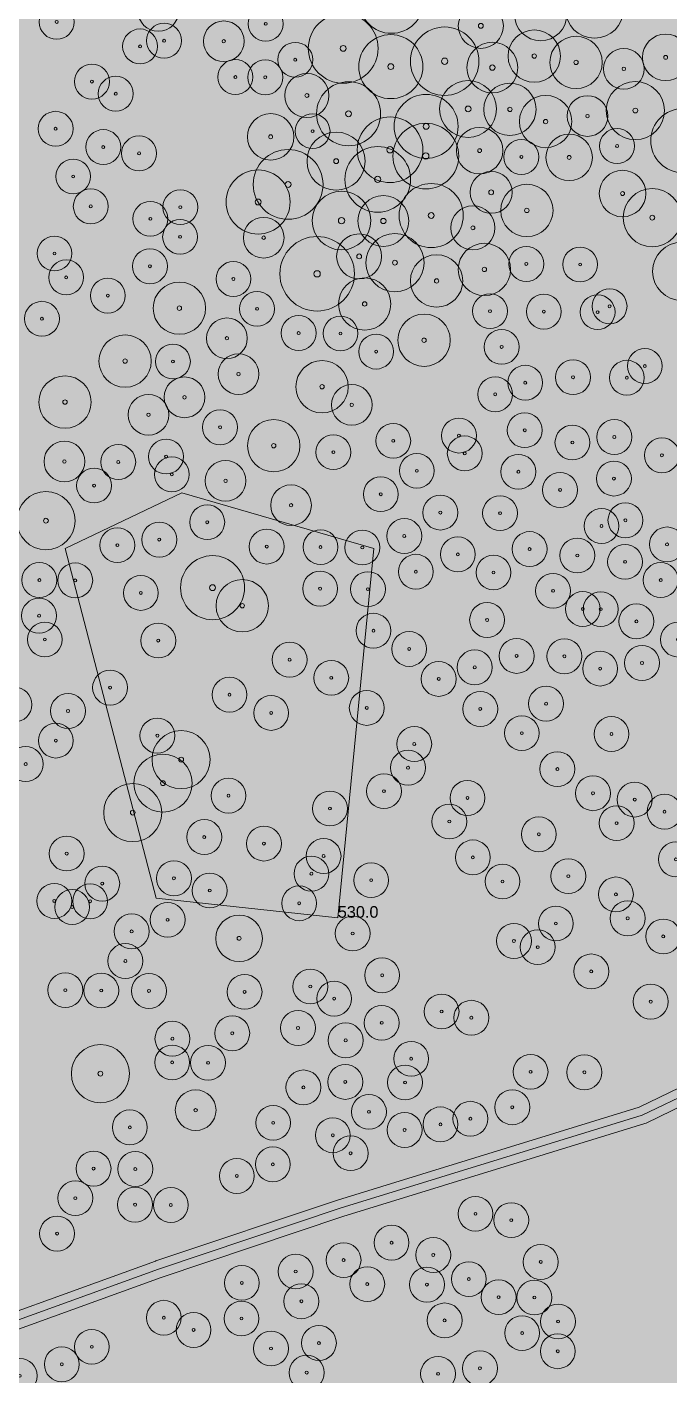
# Model space of a CAD drawing. Header units: metres. Extents: x -6 to 971, y -3 to 1031.
# Drawn here: x 683.6 to 793.9, y 233.8 to 465.8 of the extents above; entities that cross this region are included whole.
import ezdxf

# ---------------------------------------------------------------- set-up
doc = ezdxf.new("R2010")
doc.units = ezdxf.units.M
doc.header["$MEASUREMENT"] = 0
for name, color, linetype, lineweight, true_color in [('TPX_CONTOUR_LINES_5M', 7, 'CONTINUOUS', 0, 0x969696), ('TPX_CONTOUR_LINES_5M_TEXT', 7, 'CONTINUOUS', 0, 0x000000), ('TPX_ROADS_AXES', 7, 'CONTINUOUS', 0, 0x323232), ('TPX_ROADS_CONTOURS', 7, 'CONTINUOUS', 0, 0x646464), ('TPX_VEGETATION_GREEN_SPACES_HATCH', 7, 'CONTINUOUS', 0, 0x58ba48), ('TPX_VEGETATION_TREES_INDIVIDUAL', 7, 'CONTINUOUS', 0, 0x136734)]:
    doc.layers.add(name, color=color, linetype=linetype, lineweight=lineweight, true_color=true_color)
doc.styles.add('TPX_TEXTE', font='arial.ttf')

# ---------------------------------------------------------------- blocks, each defined once
blk = doc.blocks.new('TREETR004_CR045')
at = {"layer": 'TPX_VEGETATION_TREES_INDIVIDUAL'}
for radius in [4.5, 0.375]:
    blk.add_circle((0, 0, 0.04), radius, dxfattribs=at)
blk = doc.blocks.new('TREETR004_CR050')
at = {"layer": 'TPX_VEGETATION_TREES_INDIVIDUAL'}
for radius in [5, 0.417]:
    blk.add_circle((0, 0, 0.04), radius, dxfattribs=at)
blk = doc.blocks.new('TREETR003_CR040')
at = {"layer": 'TPX_VEGETATION_TREES_INDIVIDUAL'}
for radius in [4, 0.333]:
    blk.add_circle((0, 0, 0.04), radius, dxfattribs=at)
blk = doc.blocks.new('TREETR003_CR038')
at = {"layer": 'TPX_VEGETATION_TREES_INDIVIDUAL'}
for radius in [3.79, 0.333]:
    blk.add_circle((0, 0, 0.04), radius, dxfattribs=at)
blk = doc.blocks.new('TREETR005_CR044')
at = {"layer": 'TPX_VEGETATION_TREES_INDIVIDUAL'}
for radius in [4.36, 0.458]:
    blk.add_circle((0, 0, 0.04), radius, dxfattribs=at)
blk = doc.blocks.new('TREETR005_CR059')
at = {"layer": 'TPX_VEGETATION_TREES_INDIVIDUAL'}
for radius in [5.89, 0.542]:
    blk.add_circle((0, 0, 0.04), radius, dxfattribs=at)
blk = doc.blocks.new('TREETR003_CR035')
at = {"layer": 'TPX_VEGETATION_TREES_INDIVIDUAL'}
for radius in [3.5, 0.292]:
    blk.add_circle((0, 0, 0.04), radius, dxfattribs=at)
blk = doc.blocks.new('TREETR005_CR051')
at = {"layer": 'TPX_VEGETATION_TREES_INDIVIDUAL'}
for radius in [5.05, 0.542]:
    blk.add_circle((0, 0, 0.04), radius, dxfattribs=at)
blk = doc.blocks.new('TREETR004_CR039')
at = {"layer": 'TPX_VEGETATION_TREES_INDIVIDUAL'}
for radius in [3.87, 0.417]:
    blk.add_circle((0, 0, 0.04), radius, dxfattribs=at)
blk = doc.blocks.new('TREETR005_CR060')
at = {"layer": 'TPX_VEGETATION_TREES_INDIVIDUAL'}
for radius in [6, 0.5]:
    blk.add_circle((0, 0, 0.04), radius, dxfattribs=at)
blk = doc.blocks.new('TREETR005_CR057')
at = {"layer": 'TPX_VEGETATION_TREES_INDIVIDUAL'}
for radius in [5.65, 0.542]:
    blk.add_circle((0, 0, 0.04), radius, dxfattribs=at)
blk = doc.blocks.new('TREETR003_CR030')
at = {"layer": 'TPX_VEGETATION_TREES_INDIVIDUAL'}
for radius in [3, 0.25]:
    blk.add_circle((0, 0, 0.04), radius, dxfattribs=at)
blk = doc.blocks.new('TREETR005_CR055')
at = {"layer": 'TPX_VEGETATION_TREES_INDIVIDUAL'}
for radius in [5.51, 0.5]:
    blk.add_circle((0, 0, 0.04), radius, dxfattribs=at)
blk = doc.blocks.new('TREETR005_CR064')
at = {"layer": 'TPX_VEGETATION_TREES_INDIVIDUAL'}
for radius in [6.41, 0.542]:
    blk.add_circle((0, 0, 0.04), radius, dxfattribs=at)
blk = doc.blocks.new('TREETR004_CR036')
at = {"layer": 'TPX_VEGETATION_TREES_INDIVIDUAL'}
for radius in [3.61, 0.417]:
    blk.add_circle((0, 0, 0.04), radius, dxfattribs=at)
blk = doc.blocks.new('TREETR005_CR049')
at = {"layer": 'TPX_VEGETATION_TREES_INDIVIDUAL'}
for radius in [4.89, 0.5]:
    blk.add_circle((0, 0, 0.04), radius, dxfattribs=at)

msp = doc.modelspace()

# ---------------------------------------------------------------- hatches: boundary and pattern name
at = {"layer": 'TPX_VEGETATION_GREEN_SPACES_HATCH'}
msp.add_hatch(color=256, dxfattribs=at).paths.add_polyline_path([(579.28, 100.82), (560.86, 3.47), (572.24, 0), (835.32, 0), (843.61, 42.18), (866.65, 128.06), (941.82, 330.11), (947.05, 342.39), (930.01, 361.35), (918.49, 376.39), (909.42, 388.64), (902.55, 404.03), (900.29, 414.66), (898.48, 427.53), (895.45, 438.15), (888.23, 449.36), (882.56, 456.1), (874.06, 462.2), (866.7, 467.23), (858.8, 470.47), (849.22, 474.15), (841.61, 476.16), (827.8, 477.23), (810.37, 478.26), (792.15, 480.71), (778.56, 484.36), (767.41, 489.49), (753.68, 497.52), (745.63, 503.22), (740.29, 508.21), (736.78, 517.99), (730.88, 534.74), (723.44, 551.53), (717.3, 559.62), (710.98, 567.1), (705.48, 570.68), (701.95, 566.81), (673.03, 500.26), (637.57, 424.2), (625.09, 399.92), (614.9, 384.61), (600.45, 367.16), (609.32, 365.78), (616.83, 367.92), (623.97, 368.96), (632.4, 363.36), (639.8, 358), (646.74, 357.99), (650.39, 358.16), (648.64, 343.2), (637.44, 318.75), (601, 177.65), (579.28, 100.82)])

# ---------------------------------------------------------------- linework, layer by layer
at = {"layer": 'TPX_CONTOUR_LINES_5M', "elevation": 0.05}
msp.add_lwpolyline([(710.19, 385.63), (690.12, 376.05), (705.77, 315.88), (736.99, 312.53), (743.19, 376.05), (710.19, 385.63)], dxfattribs=at)
at = {"layer": 'TPX_ROADS_AXES', "elevation": 0.03}
msp.add_lwpolyline([(915.18, 384.01), (899.03, 352.94), (894.55, 344.9), (888.75, 340.07), (823.71, 298.42), (798.18, 282.83), (789.34, 278.54), (737.39, 262.53), (706.16, 252.05), (663.36, 236.59)], dxfattribs=at)
at = {"layer": 'TPX_ROADS_CONTOURS', "elevation": 0.03}
for points in [[(797.46, 284.15), (788.79, 279.94), (736.95, 263.96), (736.92, 263.95), (705.68, 253.47), (705.65, 253.46), (664.39, 238.55)], [(868.05, 211.21), (718.17, 144.87), (710.15, 159.38), (690.68, 197.98), (690.58, 198.13), (680.37, 213.47), (680.34, 213.52), (671.41, 225.85), (665.57, 235.79), (706.65, 250.64), (737.85, 261.1), (789.78, 277.1), (789.99, 277.19), (798.83, 281.48)]]:
    msp.add_lwpolyline(points, dxfattribs=at)

# ---------------------------------------------------------------- block references
at = {"layer": 'TPX_VEGETATION_TREES_INDIVIDUAL'}
for name, p in [('TREETR005_CR055', (746.21, 470.21, 0.04)), ('TREETR004_CR050', (781.12, 468.86, 0.04)), ('TREETR003_CR035', (706.14, 468.55, 0.04)), ('TREETR004_CR045', (771.87, 467.92, 0.04)), ('TREETR003_CR030', (688.66, 466.67, 0.04)), ('TREETR003_CR030', (724.6, 466.33, 0.04)), ('TREETR004_CR039', (761.58, 465.98, 0.04)), ('TREETR003_CR030', (707.12, 463.43, 0.04)), ('TREETR003_CR035', (717.39, 463.33, 0.04)), ('TREETR005_CR060', (737.92, 462.11, 0.04)), ('TREETR003_CR030', (703, 462.45, 0.04)), ('TREETR005_CR055', (746.1, 458.97, 0.04)), ('TREETR005_CR059', (755.36, 459.9, 0.04)), ('TREETR004_CR045', (770.77, 460.78, 0.04)), ('TREETR004_CR045', (777.95, 459.69, 0.04)), ('TREETR003_CR040', (793.36, 460.56, 0.04)), ('TREETR003_CR030', (729.68, 460.15, 0.04)), ('TREETR005_CR044', (763.56, 458.8, 0.04)), ('TREETR003_CR035', (786.16, 458.59, 0.04)), ('TREETR003_CR030', (694.72, 456.39, 0.04)), ('TREETR003_CR030', (719.38, 457.18, 0.04)), ('TREETR003_CR030', (724.52, 457.13, 0.04)), ('TREETR003_CR030', (698.81, 454.31, 0.04)), ('TREETR003_CR038', (731.68, 454, 0.04)), ('TREETR005_CR055', (738.84, 450.86, 0.04)), ('TREETR005_CR049', (759.39, 451.69, 0.04)), ('TREETR004_CR045', (766.58, 451.62, 0.04)), ('TREETR004_CR050', (788.14, 451.41, 0.04)), ('TREETR005_CR055', (752.17, 448.69, 0.04)), ('TREETR004_CR045', (772.72, 449.52, 0.04)), ('TREETR003_CR035', (779.92, 450.47, 0.04)), ('TREETR003_CR030', (688.48, 448.28, 0.04)), ('TREETR003_CR040', (725.45, 446.9, 0.04)), ('TREETR003_CR030', (732.65, 447.86, 0.04)), ('TREETR005_CR057', (745.97, 444.66, 0.04)), ('TREETR005_CR055', (796.31, 446.23, 0.04)), ('TREETR003_CR030', (696.67, 445.13, 0.04)), ('TREETR004_CR050', (736.7, 442.71, 0.04)), ('TREETR005_CR057', (752.12, 443.58, 0.04)), ('TREETR003_CR040', (761.37, 444.52, 0.04)), ('TREETR003_CR030', (785, 445.31, 0.04)), ('TREETR003_CR030', (702.82, 444.05, 0.04)), ('TREETR003_CR030', (768.55, 443.43, 0.04)), ('TREETR003_CR040', (776.77, 443.35, 0.04)), ('TREETR003_CR030', (691.49, 440.07, 0.04)), ('TREETR005_CR060', (728.45, 438.7, 0.04)), ('TREETR005_CR057', (743.86, 439.57, 0.04)), ('TREETR005_CR055', (723.29, 435.68, 0.04)), ('TREETR004_CR036', (763.36, 437.34, 0.04)), ('TREETR003_CR040', (785.95, 437.13, 0.04)), ('TREETR005_CR055', (753.05, 433.35, 0.04)), ('TREETR004_CR045', (769.49, 434.22, 0.04)), ('TREETR003_CR030', (694.52, 434.93, 0.04)), ('TREETR003_CR030', (709.92, 434.79, 0.04)), ('TREETR005_CR051', (737.63, 432.48, 0.04)), ('TREETR005_CR044', (744.82, 432.41, 0.04)), ('TREETR004_CR050', (791.05, 432.99, 0.04)), ('TREETR003_CR030', (704.77, 432.79, 0.04)), ('TREETR003_CR038', (760.22, 431.24, 0.04)), ('TREETR003_CR030', (709.88, 429.68, 0.04)), ('TREETR003_CR035', (724.25, 429.54, 0.04)), ('TREETR003_CR030', (688.28, 426.82, 0.04)), ('TREETR005_CR064', (733.44, 423.32, 0.04)), ('TREETR004_CR039', (740.66, 426.32, 0.04)), ('TREETR004_CR050', (746.81, 425.24, 0.04)), ('TREETR003_CR030', (704.69, 424.62, 0.04)), ('TREETR004_CR045', (762.2, 424.07, 0.04)), ('TREETR003_CR030', (769.4, 425.02, 0.04)), ('TREETR003_CR030', (778.65, 424.93, 0.04)), ('TREETR004_CR050', (796.1, 423.74, 0.04)), ('TREETR003_CR030', (690.29, 422.71, 0.04)), ('TREETR003_CR030', (719.05, 422.43, 0.04)), ('TREETR004_CR045', (753.97, 422.1, 0.04)), ('TREETR003_CR030', (697.45, 419.57, 0.04)), ('TREETR004_CR045', (741.61, 418.13, 0.04)), ('TREETR004_CR045', (709.76, 417.41, 0.04)), ('TREETR003_CR030', (723.11, 417.29, 0.04)), ('TREETR003_CR030', (763.16, 416.9, 0.04)), ('TREETR003_CR030', (783.71, 417.73, 0.04)), ('TREETR003_CR030', (686.12, 415.59, 0.04)), ('TREETR003_CR030', (772.41, 416.82, 0.04)), ('TREETR003_CR030', (781.65, 416.73, 0.04)), ('TREETR003_CR035', (717.93, 412.23, 0.04)), ('TREETR003_CR030', (730.26, 413.13, 0.04)), ('TREETR003_CR030', (737.45, 413.06, 0.04)), ('TREETR004_CR045', (751.82, 411.9, 0.04)), ('TREETR003_CR030', (743.58, 409.94, 0.04)), ('TREETR003_CR030', (765.16, 410.75, 0.04)), ('TREETR004_CR045', (700.43, 408.3, 0.04)), ('TREETR003_CR030', (708.64, 408.23, 0.04)), ('TREETR003_CR035', (719.92, 406.07, 0.04)), ('TREETR004_CR045', (734.28, 403.89, 0.04)), ('TREETR003_CR030', (777.43, 405.53, 0.04)), ('TREETR003_CR030', (786.68, 405.44, 0.04)), ('TREETR003_CR030', (789.78, 407.45, 0.04)), ('TREETR003_CR030', (769.21, 404.58, 0.04)), ('TREETR004_CR045', (690.09, 401.25, 0.04)), ('TREETR003_CR035', (710.64, 402.07, 0.04)), ('TREETR003_CR035', (739.39, 400.78, 0.04)), ('TREETR003_CR030', (764.05, 402.59, 0.04)), ('TREETR003_CR035', (704.45, 399.07, 0.04)), ('TREETR003_CR030', (716.75, 396.91, 0.04)), ('TREETR003_CR030', (769.13, 396.41, 0.04)), ('TREETR004_CR045', (725.97, 393.75, 0.04)), ('TREETR003_CR030', (746.52, 394.58, 0.04)), ('TREETR003_CR030', (757.82, 395.49, 0.04)), ('TREETR003_CR030', (777.33, 394.29, 0.04)), ('TREETR003_CR030', (784.53, 395.24, 0.04)), ('TREETR003_CR035', (689.99, 391.03, 0.04)), ('TREETR003_CR030', (707.46, 391.88, 0.04)), ('TREETR003_CR030', (736.23, 392.63, 0.04)), ('TREETR003_CR030', (758.82, 392.42, 0.04)), ('TREETR003_CR030', (792.71, 392.09, 0.04)), ('TREETR003_CR030', (699.24, 390.94, 0.04)), ('TREETR003_CR030', (750.58, 389.43, 0.04)), ('TREETR003_CR030', (768.04, 389.26, 0.04)), ('TREETR003_CR030', (695.09, 386.89, 0.04)), ('TREETR003_CR030', (708.46, 388.81, 0.04)), ('TREETR003_CR035', (717.69, 387.7, 0.04)), ('TREETR003_CR030', (784.46, 388.09, 0.04)), ('TREETR003_CR030', (744.38, 385.4, 0.04)), ('TREETR003_CR030', (775.2, 386.13, 0.04)), ('TREETR004_CR050', (686.81, 380.84, 0.04)), ('TREETR003_CR035', (728.95, 383.5, 0.04)), ('TREETR003_CR030', (754.62, 382.24, 0.04)), ('TREETR003_CR030', (764.89, 382.14, 0.04)), ('TREETR003_CR030', (714.54, 380.58, 0.04)), ('TREETR003_CR030', (782.33, 379.93, 0.04)), ('TREETR003_CR030', (786.44, 380.91, 0.04)), ('TREETR003_CR030', (706.3, 377.59, 0.04)), ('TREETR003_CR030', (748.42, 378.21, 0.04)), ('TREETR003_CR030', (699.1, 376.63, 0.04)), ('TREETR003_CR030', (724.77, 376.39, 0.04)), ('TREETR003_CR030', (734.02, 376.3, 0.04)), ('TREETR003_CR030', (741.21, 376.23, 0.04)), ('TREETR003_CR030', (769.96, 375.96, 0.04)), ('TREETR003_CR030', (793.59, 376.76, 0.04)), ('TREETR003_CR030', (757.63, 375.05, 0.04)), ('TREETR003_CR030', (778.17, 374.86, 0.04)), ('TREETR003_CR030', (786.38, 373.76, 0.04)), ('TREETR003_CR030', (685.69, 370.63, 0.04)), ('TREETR003_CR030', (691.85, 370.57, 0.04)), ('TREETR005_CR055', (715.46, 369.32, 0.04)), ('TREETR003_CR030', (750.41, 372.06, 0.04)), ('TREETR003_CR030', (763.76, 371.93, 0.04)), ('TREETR003_CR030', (792.51, 370.63, 0.04)), ('TREETR003_CR030', (703.13, 368.42, 0.04)), ('TREETR003_CR030', (733.95, 369.15, 0.04)), ('TREETR003_CR030', (742.17, 369.07, 0.04)), ('TREETR003_CR030', (774, 368.77, 0.04)), ('TREETR004_CR045', (720.57, 366.21, 0.04)), ('TREETR003_CR030', (685.63, 364.5, 0.04)), ('TREETR003_CR030', (762.66, 363.76, 0.04)), ('TREETR003_CR030', (779.11, 365.65, 0.04)), ('TREETR003_CR030', (782.19, 365.62, 0.04)), ('TREETR003_CR030', (788.33, 363.52, 0.04)), ('TREETR003_CR030', (743.12, 361.91, 0.04)), ('TREETR003_CR030', (686.62, 360.4, 0.04)), ('TREETR003_CR030', (706.13, 360.22, 0.04)), ('TREETR003_CR030', (795.49, 360.39, 0.04)), ('TREETR003_CR030', (728.7, 356.93, 0.04)), ('TREETR003_CR030', (749.26, 358.78, 0.04)), ('TREETR003_CR030', (767.73, 357.58, 0.04)), ('TREETR003_CR030', (775.95, 357.51, 0.04)), ('TREETR003_CR030', (760.53, 355.61, 0.04)), ('TREETR003_CR030', (782.09, 355.4, 0.04)), ('TREETR003_CR030', (789.29, 356.36, 0.04)), ('TREETR003_CR030', (697.84, 352.12, 0.04)), ('TREETR003_CR030', (735.86, 353.8, 0.04)), ('TREETR003_CR030', (754.34, 353.62, 0.04)), ('TREETR003_CR030', (718.37, 350.9, 0.04)), ('TREETR003_CR030', (681.38, 349.21, 0.04)), ('TREETR003_CR030', (690.61, 348.1, 0.04)), ('TREETR003_CR030', (725.53, 347.77, 0.04)), ('TREETR003_CR030', (741.97, 348.63, 0.04)), ('TREETR003_CR030', (761.48, 348.45, 0.04)), ('TREETR003_CR030', (772.79, 349.36, 0.04)), ('TREETR003_CR030', (688.51, 343.01, 0.04)), ('TREETR003_CR030', (705.98, 343.86, 0.04)), ('TREETR003_CR030', (768.63, 344.29, 0.04)), ('TREETR003_CR030', (784.04, 344.14, 0.04)), ('TREETR004_CR050', (710.05, 339.74, 0.04)), ('TREETR003_CR030', (750.13, 342.42, 0.04)), ('TREETR003_CR030', (683.33, 338.97, 0.04)), ('TREETR003_CR030', (749.06, 338.34, 0.04)), ('TREETR003_CR030', (774.74, 338.1, 0.04)), ('TREETR004_CR050', (706.93, 335.68, 0.04)), ('TREETR003_CR030', (718.2, 333.53, 0.04)), ('TREETR003_CR030', (744.92, 334.3, 0.04)), ('TREETR003_CR030', (780.86, 333.95, 0.04)), ('TREETR004_CR050', (701.74, 330.62, 0.04)), ('TREETR003_CR030', (735.64, 331.32, 0.04)), ('TREETR003_CR030', (759.28, 333.14, 0.04)), ('TREETR003_CR030', (788.04, 332.86, 0.04)), ('TREETR003_CR030', (756.16, 329.08, 0.04)), ('TREETR003_CR030', (784.92, 328.8, 0.04)), ('TREETR003_CR030', (793.16, 330.77, 0.04)), ('TREETR003_CR030', (714.03, 326.41, 0.04)), ('TREETR003_CR030', (771.55, 326.89, 0.04)), ('TREETR003_CR030', (724.29, 325.29, 0.04)), ('TREETR003_CR030', (690.38, 323.57, 0.04)), ('TREETR003_CR030', (734.54, 323.15, 0.04)), ('TREETR003_CR030', (760.21, 322.91, 0.04)), ('TREETR003_CR030', (795.13, 322.57, 0.04)), ('TREETR003_CR030', (732.46, 320.11, 0.04)), ('TREETR003_CR030', (776.62, 319.68, 0.04)), ('TREETR003_CR030', (696.49, 318.4, 0.04)), ('TREETR003_CR030', (708.82, 319.31, 0.04)), ('TREETR003_CR030', (714.97, 317.21, 0.04)), ('TREETR003_CR030', (742.72, 318.99, 0.04)), ('TREETR003_CR030', (765.31, 318.77, 0.04)), ('TREETR003_CR030', (688.25, 315.42, 0.04)), ('TREETR003_CR030', (694.41, 315.36, 0.04)), ('TREETR003_CR030', (730.35, 315.02, 0.04)), ('TREETR003_CR030', (784.8, 316.54, 0.04)), ('TREETR003_CR030', (691.32, 314.37, 0.04)), ('TREETR003_CR030', (701.55, 310.18, 0.04)), ('TREETR003_CR030', (707.73, 312.17, 0.04)), ('TREETR003_CR030', (774.48, 311.53, 0.04)), ('TREETR003_CR030', (786.82, 312.43, 0.04)), ('TREETR003_CR040', (720.02, 308.98, 0.04)), ('TREETR003_CR030', (739.55, 309.82, 0.04)), ('TREETR003_CR030', (767.27, 308.53, 0.04)), ('TREETR003_CR030', (792.95, 309.31, 0.04)), ('TREETR003_CR030', (771.36, 307.47, 0.04)), ('TREETR003_CR030', (700.47, 305.08, 0.04)), ('TREETR003_CR030', (780.57, 303.29, 0.04)), ('TREETR003_CR030', (744.61, 302.62, 0.04)), ('TREETR003_CR030', (690.15, 300.07, 0.04)), ('TREETR003_CR030', (696.32, 300.01, 0.04)), ('TREETR003_CR030', (704.53, 299.93, 0.04)), ('TREETR003_CR030', (720.96, 299.77, 0.04)), ('TREETR003_CR030', (732.27, 300.69, 0.04)), ('TREETR003_CR030', (736.36, 298.61, 0.04)), ('TREETR003_CR030', (754.83, 296.39, 0.04)), ('TREETR003_CR030', (790.79, 298.09, 0.04)), ('TREETR003_CR030', (744.54, 294.44, 0.04)), ('TREETR003_CR030', (759.95, 295.32, 0.04)), ('TREETR003_CR030', (708.56, 291.72, 0.04)), ('TREETR003_CR030', (718.84, 292.64, 0.04)), ('TREETR003_CR030', (730.15, 293.56, 0.04)), ('TREETR003_CR030', (738.34, 291.43, 0.04)), ('TREETR004_CR050', (696.18, 285.7, 0.04)), ('TREETR003_CR030', (708.52, 287.63, 0.04)), ('TREETR003_CR030', (714.68, 287.57, 0.04)), ('TREETR003_CR030', (749.61, 288.26, 0.04)), ('TREETR003_CR030', (770.13, 286.02, 0.04)), ('TREETR003_CR030', (779.38, 285.93, 0.04)), ('TREETR003_CR030', (731.08, 283.33, 0.04)), ('TREETR003_CR030', (738.28, 284.28, 0.04)), ('TREETR003_CR030', (748.55, 284.18, 0.04)), ('TREETR003_CR035', (712.55, 279.41, 0.04)), ('TREETR003_CR030', (742.34, 279.13, 0.04)), ('TREETR003_CR030', (759.79, 277.94, 0.04)), ('TREETR003_CR030', (766.99, 279.92, 0.04)), ('TREETR003_CR030', (701.23, 276.46, 0.04)), ('TREETR003_CR030', (725.88, 277.24, 0.04)), ('TREETR003_CR030', (748.47, 276.01, 0.04)), ('TREETR003_CR030', (754.64, 276.97, 0.04)), ('TREETR003_CR030', (736.13, 275.1, 0.04)), ('TREETR003_CR030', (739.19, 272.01, 0.04)), ('TREETR003_CR030', (695, 269.36, 0.04)), ('TREETR003_CR030', (702.18, 269.29, 0.04)), ('TREETR003_CR030', (725.82, 270.09, 0.04)), ('TREETR003_CR030', (719.63, 268.1, 0.04)), ('TREETR003_CR030', (691.87, 264.28, 0.04)), ('TREETR003_CR030', (702.13, 263.16, 0.04)), ('TREETR003_CR030', (708.29, 263.1, 0.04)), ('TREETR003_CR030', (760.66, 261.58, 0.04)), ('TREETR003_CR030', (766.81, 260.5, 0.04)), ('TREETR003_CR030', (688.73, 258.18, 0.04)), ('TREETR003_CR030', (746.23, 256.61, 0.04)), ('TREETR003_CR030', (753.4, 254.5, 0.04)), ('TREETR003_CR030', (737.98, 253.62, 0.04)), ('TREETR003_CR030', (771.88, 253.3, 0.04)), ('TREETR003_CR030', (729.75, 251.66, 0.04)), ('TREETR003_CR030', (759.52, 250.35, 0.04)), ('TREETR003_CR030', (720.49, 249.7, 0.04)), ('TREETR003_CR030', (742.05, 249.49, 0.04)), ('TREETR003_CR030', (752.32, 249.4, 0.04)), ('TREETR003_CR030', (730.73, 246.54, 0.04)), ('TREETR003_CR030', (764.63, 247.24, 0.04)), ('TREETR003_CR030', (770.79, 247.18, 0.04)), ('TREETR003_CR030', (707.08, 243.7, 0.04)), ('TREETR003_CR030', (720.43, 243.57, 0.04)), ('TREETR003_CR030', (755.35, 243.24, 0.04)), ('TREETR003_CR030', (774.86, 243.05, 0.04)), ('TREETR003_CR030', (712.19, 241.6, 0.04)), ('TREETR003_CR030', (768.68, 241.06, 0.04)), ('TREETR003_CR030', (694.7, 238.7, 0.04)), ('TREETR003_CR030', (725.51, 238.41, 0.04)), ('TREETR003_CR030', (733.74, 239.35, 0.04)), ('TREETR003_CR030', (774.81, 237.94, 0.04)), ('TREETR003_CR030', (682.33, 233.71, 0.04)), ('TREETR003_CR030', (689.54, 235.69, 0.04)), ('TREETR003_CR030', (731.64, 234.26, 0.04)), ('TREETR003_CR030', (754.23, 234.05, 0.04)), ('TREETR003_CR030', (761.43, 235, 0.04))]:
    msp.add_blockref(name, p, dxfattribs=at)

# ---------------------------------------------------------------- texts
at = {"layer": 'TPX_CONTOUR_LINES_5M_TEXT', "style": 'TPX_TEXTE'}
msp.add_text('530.0', height=2, dxfattribs=at).set_placement((736.99, 312.53, 0.05))

doc.saveas('drawing.dxf')
